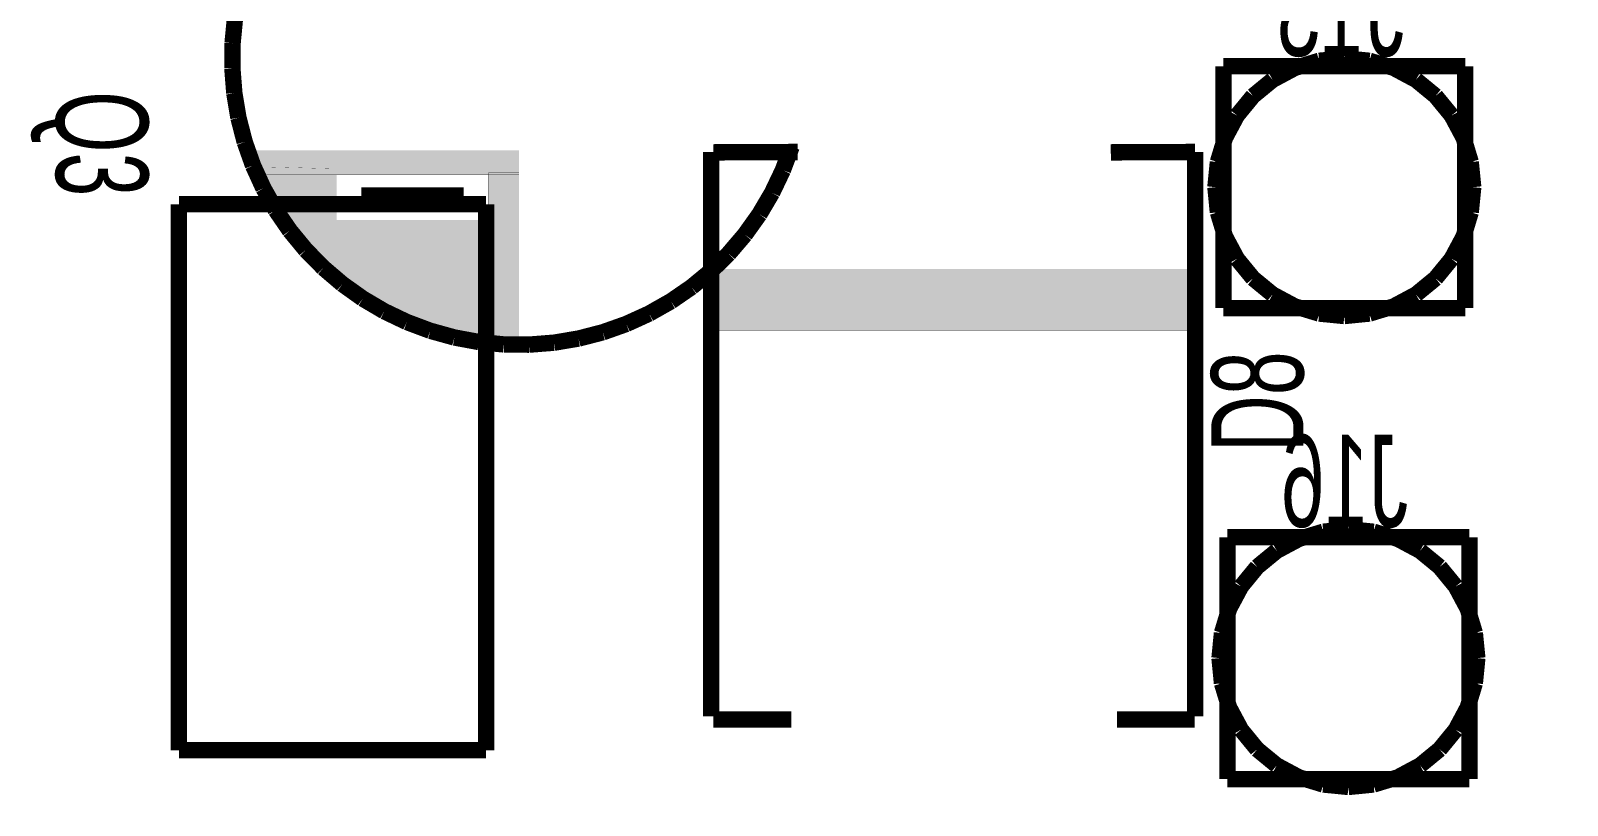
# Model space of a CAD drawing. Extents: x 0 to 105, y 0 to 80.
# Drawn here: x 85.94 to 105, y 12.47 to 22.08 of the extents above; entities that cross this region are included whole.
import ezdxf
from ezdxf.enums import TextEntityAlignment as Align

# ---------------------------------------------------------------- set-up
doc = ezdxf.new("R2010")
doc.units = 0
for name, color, linetype in [('BOARD_OUTLINE', 2, 'CONTINUOUS'), ('SILKSCREEN_BOTTOM', 6, 'CONTINUOUS'), ('SILKSCREEN_TOP', 4, 'CONTINUOUS')]:
    doc.layers.add(name, color=color, linetype=linetype)

msp = doc.modelspace()

# ---------------------------------------------------------------- linework, layer by layer
at = {"layer": 'BOARD_OUTLINE', "color": 2, "const_width": 0.000001}
msp.add_lwpolyline([(105, 0), (105, 80)], dxfattribs=at)
at = {"layer": 'SILKSCREEN_BOTTOM', "color": 6}
for points, const_width in [([(88.477407, 22.237299), (88.447674, 21.928506)], 0.2032), ([(88.447674, 21.928506), (88.444967, 21.618297)], 0.2032), ([(100.735, 18.6422), (100.735, 21.6422)], 0.2032), ([(100.735, 21.6422), (103.735, 21.6422)], 0.2032), ([(101.922856, 21.711456), (101.622707, 21.620407)], 0.2), ([(102.235, 21.7422), (101.922856, 21.711456)], 0.2), ([(102.547144, 21.711456), (102.235, 21.7422)], 0.2), ([(102.847293, 21.620407), (102.547144, 21.711456)], 0.2), ([(103.735, 21.6422), (103.735, 18.6422)], 0.2032), ([(88.444967, 21.618297), (88.469306, 21.309032)], 0.2032), ([(101.346088, 21.472551), (101.103629, 21.273571)], 0.2), ([(101.622707, 21.620407), (101.346088, 21.472551)], 0.2), ([(103.123912, 21.472551), (102.847293, 21.620407)], 0.2), ([(103.366371, 21.273571), (103.123912, 21.472551)], 0.2), ([(88.469306, 21.309032), (88.520508, 21.003065)], 0.2032), ([(101.103629, 21.273571), (100.904649, 21.031112)], 0.2), ([(103.565351, 21.031112), (103.366371, 21.273571)], 0.2), ([(88.520508, 21.003065), (88.598181, 20.702726)], 0.2032), ([(100.904649, 21.031112), (100.756793, 20.754493)], 0.2), ([(103.713207, 20.754493), (103.565351, 21.031112)], 0.2), ([(88.598181, 20.702726), (88.701735, 20.410299)], 0.2032), ([(100.756793, 20.754493), (100.665744, 20.454344)], 0.2), ([(103.804256, 20.454344), (103.713207, 20.754493)], 0.2), ([(88.7476, 20.2946), (88.646, 20.5994)], 0.00127), ([(88.646, 20.5994), (91.9988, 20.5994)], 0.00127), ([(88.7476, 20.2946), (88.646, 20.5994)], 0.00127), ([(88.646, 20.5994), (91.9988, 20.5994)], 0.00127), ([(88.7476, 20.2946), (88.646, 20.5994)], 0.00127), ([(88.646, 20.5994), (91.9988, 20.5994)], 0.00127), ([(91.9988, 20.5994), (91.9988, 20.2946)], 0.00127), ([(91.9988, 20.5994), (91.9988, 20.2946)], 0.00127), ([(91.9988, 20.5994), (91.9988, 20.2946)], 0.00127), ([(95.272114, 20.35296), (95.380756, 20.643535)], 0.2032), ([(88.701735, 20.410299), (88.830381, 20.12801)], 0.2032), ([(89.0524, 19.685), (88.7222, 20.3962)], 0.00127), ([(88.7222, 20.3962), (89.7382, 20.3708)], 0.00127), ([(89.0524, 19.685), (88.7222, 20.3962)], 0.00127), ([(88.7222, 20.3962), (89.7382, 20.3708)], 0.00127), ([(89.0524, 19.685), (88.7222, 20.3962)], 0.00127), ([(88.7222, 20.3962), (89.7382, 20.3708)], 0.00127), ([(95.13856, 20.072959), (95.272114, 20.35296)], 0.2032), ([(100.665744, 20.454344), (100.635, 20.1422)], 0.2), ([(103.835, 20.1422), (103.804256, 20.454344)], 0.2), ([(88.830381, 20.12801), (88.983141, 19.858007)], 0.2032), ([(91.9988, 20.2946), (88.7476, 20.2946)], 0.00127), ([(91.9988, 20.2946), (88.7476, 20.2946)], 0.00127), ([(91.9988, 20.2946), (88.7476, 20.2946)], 0.00127), ([(89.7382, 20.3708), (89.7382, 19.685)], 0.00127), ([(89.7382, 20.3708), (89.7382, 19.685)], 0.00127), ([(89.7382, 20.3708), (89.7382, 19.685)], 0.00127), ([(91.6178, 19.685), (91.6178, 20.32)], 0.00127), ([(91.6178, 20.32), (91.9988, 20.32)], 0.00127), ([(91.6178, 19.685), (91.6178, 20.32)], 0.00127), ([(91.6178, 20.32), (91.9988, 20.32)], 0.00127), ([(91.6178, 19.685), (91.6178, 20.32)], 0.00127), ([(91.6178, 20.32), (91.9988, 20.32)], 0.00127), ([(91.9988, 20.32), (91.9988, 19.685)], 0.00127), ([(91.9988, 20.32), (91.9988, 19.685)], 0.00127), ([(91.9988, 20.32), (91.9988, 19.685)], 0.00127), ([(100.635, 20.1422), (100.665744, 19.830056)], 0.2), ([(103.804256, 19.830056), (103.835, 20.1422)], 0.2), ([(90.043, 20.0406), (91.313, 20.0406)], 0.2032), ([(94.981111, 19.805664), (95.13856, 20.072959)], 0.2032), ([(88.983141, 19.858007), (89.158853, 19.602346)], 0.2032), ([(94.800965, 19.553108), (94.981111, 19.805664)], 0.2032), ([(100.665744, 19.830056), (100.756793, 19.529907)], 0.2), ([(103.713207, 19.529907), (103.804256, 19.830056)], 0.2), ([(89.8398, 18.8722), (89.0016, 19.7358)], 0.00127), ([(89.0016, 19.7358), (91.9988, 19.7358)], 0.00127), ([(89.8398, 18.8722), (89.0016, 19.7358)], 0.00127), ([(89.0016, 19.7358), (91.9988, 19.7358)], 0.00127), ([(89.8398, 18.8722), (89.0016, 19.7358)], 0.00127), ([(89.0016, 19.7358), (91.9988, 19.7358)], 0.00127), ([(89.7382, 19.685), (89.0524, 19.685)], 0.00127), ([(89.7382, 19.685), (89.0524, 19.685)], 0.00127), ([(89.7382, 19.685), (89.0524, 19.685)], 0.00127), ([(89.158853, 19.602346), (89.356177, 19.362972)], 0.2032), ([(91.9988, 19.685), (91.6178, 19.685)], 0.00127), ([(91.9988, 19.685), (91.6178, 19.685)], 0.00127), ([(91.9988, 19.685), (91.6178, 19.685)], 0.00127), ([(91.9988, 19.7358), (91.9988, 18.2118)], 0.00127), ([(91.9988, 19.7358), (91.9988, 18.2118)], 0.00127), ([(91.9988, 19.7358), (91.9988, 18.2118)], 0.00127), ([(94.599493, 19.317214), (94.800965, 19.553108)], 0.2032), ([(100.756793, 19.529907), (100.904649, 19.253288)], 0.2), ([(103.565351, 19.253288), (103.713207, 19.529907)], 0.2), ([(89.356177, 19.362972), (89.573614, 19.141706)], 0.2032), ([(94.378227, 19.099777), (94.599493, 19.317214)], 0.2032), ([(100.904649, 19.253288), (101.103629, 19.010829)], 0.2), ([(103.366371, 19.010829), (103.565351, 19.253288)], 0.2), ([(89.573614, 19.141706), (89.809508, 18.940234)], 0.2032), ([(94.138853, 18.902453), (94.378227, 19.099777)], 0.2032), ([(101.103629, 19.010829), (101.346088, 18.811849)], 0.2), ([(103.123912, 18.811849), (103.366371, 19.010829)], 0.2), ([(89.809508, 18.940234), (90.062064, 18.760088)], 0.2032), ([(90.7542, 18.415), (89.8398, 18.8722)], 0.00127), ([(90.7542, 18.415), (89.8398, 18.8722)], 0.00127), ([(90.7542, 18.415), (89.8398, 18.8722)], 0.00127), ([(93.883192, 18.726741), (94.138853, 18.902453)], 0.2032), ([(101.346088, 18.811849), (101.622707, 18.663993)], 0.2), ([(102.847293, 18.663993), (103.123912, 18.811849)], 0.2), ([(90.062064, 18.760088), (90.329359, 18.602639)], 0.2032), ([(90.329359, 18.602639), (90.60936, 18.469085)], 0.2032), ([(93.3309, 18.445335), (93.613189, 18.573981)], 0.2032), ([(93.613189, 18.573981), (93.883192, 18.726741)], 0.2032), ([(103.735, 18.6422), (100.735, 18.6422)], 0.2032), ([(101.622707, 18.663993), (101.922856, 18.572944)], 0.2), ([(102.547144, 18.572944), (102.847293, 18.663993)], 0.2), ([(90.60936, 18.469085), (90.899936, 18.360443)], 0.2032), ([(93.038473, 18.341781), (93.3309, 18.445335)], 0.2032), ([(101.922856, 18.572944), (102.235, 18.5422)], 0.2), ([(102.235, 18.5422), (102.547144, 18.572944)], 0.2), ([(91.9988, 18.2118), (90.7542, 18.415)], 0.00127), ([(91.9988, 18.2118), (90.7542, 18.415)], 0.00127), ([(91.9988, 18.2118), (90.7542, 18.415)], 0.00127), ([(90.899936, 18.360443), (91.198874, 18.27754)], 0.2032), ([(91.198874, 18.27754), (91.5039, 18.221007)], 0.2032), ([(91.5039, 18.221007), (91.812693, 18.191274)], 0.2032), ([(92.122902, 18.188567), (92.432167, 18.212906)], 0.2032), ([(92.432167, 18.212906), (92.738134, 18.264108)], 0.2032), ([(92.738134, 18.264108), (93.038473, 18.341781)], 0.2032), ([(91.812693, 18.191274), (92.122902, 18.188567)], 0.2032), ([(100.7858, 15.8002), (103.7858, 15.8002)], 0.2032), ([(100.7858, 12.8002), (100.7858, 15.8002)], 0.2032), ([(101.673507, 15.778407), (101.396888, 15.630551)], 0.2), ([(101.973656, 15.869456), (101.673507, 15.778407)], 0.2), ([(102.2858, 15.9002), (101.973656, 15.869456)], 0.2), ([(102.597944, 15.869456), (102.2858, 15.9002)], 0.2), ([(102.898093, 15.778407), (102.597944, 15.869456)], 0.2), ([(103.174712, 15.630551), (102.898093, 15.778407)], 0.2), ([(103.7858, 15.8002), (103.7858, 12.8002)], 0.2032), ([(101.396888, 15.630551), (101.154429, 15.431571)], 0.2), ([(103.417171, 15.431571), (103.174712, 15.630551)], 0.2), ([(101.154429, 15.431571), (100.955449, 15.189112)], 0.2), ([(103.616151, 15.189112), (103.417171, 15.431571)], 0.2), ([(100.955449, 15.189112), (100.807593, 14.912493)], 0.2), ([(103.764007, 14.912493), (103.616151, 15.189112)], 0.2), ([(100.807593, 14.912493), (100.716544, 14.612344)], 0.2), ([(103.855056, 14.612344), (103.764007, 14.912493)], 0.2), ([(100.716544, 14.612344), (100.6858, 14.3002)], 0.2), ([(103.8858, 14.3002), (103.855056, 14.612344)], 0.2), ([(100.6858, 14.3002), (100.716544, 13.988056)], 0.2), ([(103.855056, 13.988056), (103.8858, 14.3002)], 0.2), ([(100.716544, 13.988056), (100.807593, 13.687907)], 0.2), ([(103.764007, 13.687907), (103.855056, 13.988056)], 0.2), ([(100.807593, 13.687907), (100.955449, 13.411288)], 0.2), ([(103.616151, 13.411288), (103.764007, 13.687907)], 0.2), ([(100.955449, 13.411288), (101.154429, 13.168829)], 0.2), ([(103.417171, 13.168829), (103.616151, 13.411288)], 0.2), ([(101.154429, 13.168829), (101.396888, 12.969849)], 0.2), ([(103.174712, 12.969849), (103.417171, 13.168829)], 0.2), ([(101.396888, 12.969849), (101.673507, 12.821993)], 0.2), ([(102.898093, 12.821993), (103.174712, 12.969849)], 0.2), ([(103.7858, 12.8002), (100.7858, 12.8002)], 0.2032), ([(101.673507, 12.821993), (101.973656, 12.730944)], 0.2), ([(101.973656, 12.730944), (102.2858, 12.7002)], 0.2), ([(102.2858, 12.7002), (102.597944, 12.730944)], 0.2), ([(102.597944, 12.730944), (102.898093, 12.821993)], 0.2)]:
    msp.add_lwpolyline(points, dxfattribs=dict(at, const_width=const_width))
for points in [[(91.9988, 20.2946), (88.7476, 20.2946), (91.9988, 20.5994), (88.646, 20.5994)], [(89.7382, 20.3708), (89.7382, 19.685), (88.7222, 20.3962), (89.0524, 19.685)], [(91.9988, 20.32), (91.9988, 19.685), (91.6178, 20.32), (91.6178, 19.685)], [(90.7542, 18.415), (89.8398, 18.8722), (91.9988, 19.7358), (89.0016, 19.7358)], [(90.7542, 18.415), (91.9988, 19.7358), (91.9988, 18.2118)]]:
    msp.add_solid(points, dxfattribs=at)
at = {"layer": 'SILKSCREEN_TOP', "color": 4}
for points, const_width in [([(94.3836, 20.5787), (94.3836, 13.5787)], 0.2032), ([(95.456, 20.5787), (94.4118, 20.574)], 0.2032), ([(100.3836, 20.5787), (99.3394, 20.574)], 0.2032), ([(100.3836, 13.5787), (100.3836, 20.5787)], 0.2032), ([(87.7824, 19.930536), (91.5924, 19.930536)], 0.2032), ([(87.7824, 19.718868), (87.7824, 19.930536)], 0.2032), ([(91.5924, 19.930536), (91.5924, 13.157202)], 0.2032), ([(87.7824, 13.157202), (87.7824, 19.718868)], 0.2032), ([(94.335107, 19.126279), (94.3351, 19.1262)], 0.001), ([(94.335107, 19.126279), (94.3351, 19.1262)], 0.001), ([(94.3351, 19.1262), (94.3351, 18.3642)], 0.001), ([(94.3351, 19.1262), (94.3351, 18.3642)], 0.001), ([(94.335125, 19.126355), (94.335107, 19.126279)], 0.001), ([(94.335125, 19.126355), (94.335107, 19.126279)], 0.001), ([(94.335155, 19.126427), (94.335125, 19.126355)], 0.001), ([(94.335155, 19.126427), (94.335125, 19.126355)], 0.001), ([(94.335196, 19.126494), (94.335155, 19.126427)], 0.001), ([(94.335196, 19.126494), (94.335155, 19.126427)], 0.001), ([(94.335247, 19.126554), (94.335196, 19.126494)], 0.001), ([(94.335247, 19.126554), (94.335196, 19.126494)], 0.001), ([(94.335307, 19.126605), (94.335247, 19.126554)], 0.001), ([(94.335307, 19.126605), (94.335247, 19.126554)], 0.001), ([(94.335374, 19.126646), (94.335307, 19.126605)], 0.001), ([(94.335374, 19.126646), (94.335307, 19.126605)], 0.001), ([(94.335446, 19.126676), (94.335374, 19.126646)], 0.001), ([(94.335446, 19.126676), (94.335374, 19.126646)], 0.001), ([(94.335522, 19.126694), (94.335446, 19.126676)], 0.001), ([(94.335522, 19.126694), (94.335446, 19.126676)], 0.001), ([(94.3356, 19.1267), (94.335522, 19.126694)], 0.001), ([(94.3356, 19.1267), (94.335522, 19.126694)], 0.001), ([(100.4062, 19.1267), (94.3356, 19.1267)], 0.001), ([(100.4062, 19.1267), (94.3356, 19.1267)], 0.001), ([(100.406278, 19.126693), (100.4062, 19.1267)], 0.001), ([(100.406278, 19.126693), (100.4062, 19.1267)], 0.001), ([(100.406354, 19.126675), (100.406278, 19.126693)], 0.001), ([(100.406354, 19.126675), (100.406278, 19.126693)], 0.001), ([(100.406426, 19.126645), (100.406354, 19.126675)], 0.001), ([(100.406426, 19.126645), (100.406354, 19.126675)], 0.001), ([(100.406493, 19.126604), (100.406426, 19.126645)], 0.001), ([(100.406493, 19.126604), (100.406426, 19.126645)], 0.001), ([(100.406553, 19.126553), (100.406493, 19.126604)], 0.001), ([(100.406553, 19.126553), (100.406493, 19.126604)], 0.001), ([(100.406604, 19.126493), (100.406553, 19.126553)], 0.001), ([(100.406604, 19.126493), (100.406553, 19.126553)], 0.001), ([(100.406645, 19.126426), (100.406604, 19.126493)], 0.001), ([(100.406645, 19.126426), (100.406604, 19.126493)], 0.001), ([(100.406675, 19.126354), (100.406645, 19.126426)], 0.001), ([(100.406675, 19.126354), (100.406645, 19.126426)], 0.001), ([(100.406693, 19.126278), (100.406675, 19.126354)], 0.001), ([(100.406693, 19.126278), (100.406675, 19.126354)], 0.001), ([(100.4067, 19.1262), (100.406693, 19.126278)], 0.001), ([(100.4067, 19.1262), (100.406693, 19.126278)], 0.001), ([(100.4067, 18.3642), (100.4067, 19.1262)], 0.001), ([(100.4067, 18.3642), (100.4067, 19.1262)], 0.001), ([(94.3351, 18.3642), (94.335107, 18.364122)], 0.001), ([(94.3351, 18.3642), (94.335107, 18.364122)], 0.001), ([(94.335107, 18.364122), (94.335125, 18.364046)], 0.001), ([(94.335107, 18.364122), (94.335125, 18.364046)], 0.001), ([(94.335125, 18.364046), (94.335155, 18.363974)], 0.001), ([(94.335125, 18.364046), (94.335155, 18.363974)], 0.001), ([(94.335155, 18.363974), (94.335196, 18.363907)], 0.001), ([(94.335155, 18.363974), (94.335196, 18.363907)], 0.001), ([(94.335196, 18.363907), (94.335247, 18.363847)], 0.001), ([(94.335196, 18.363907), (94.335247, 18.363847)], 0.001), ([(94.335247, 18.363847), (94.335307, 18.363796)], 0.001), ([(94.335247, 18.363847), (94.335307, 18.363796)], 0.001), ([(94.335307, 18.363796), (94.335374, 18.363755)], 0.001), ([(94.335307, 18.363796), (94.335374, 18.363755)], 0.001), ([(94.335374, 18.363755), (94.335446, 18.363725)], 0.001), ([(94.335374, 18.363755), (94.335446, 18.363725)], 0.001), ([(94.335446, 18.363725), (94.335522, 18.363707)], 0.001), ([(94.335446, 18.363725), (94.335522, 18.363707)], 0.001), ([(94.335522, 18.363707), (94.3356, 18.3637)], 0.001), ([(94.335522, 18.363707), (94.3356, 18.3637)], 0.001), ([(94.3356, 18.3637), (100.4062, 18.3637)], 0.001), ([(94.3356, 18.3637), (100.4062, 18.3637)], 0.001), ([(100.4062, 18.3637), (100.406278, 18.363706)], 0.001), ([(100.4062, 18.3637), (100.406278, 18.363706)], 0.001), ([(100.406278, 18.363706), (100.406354, 18.363724)], 0.001), ([(100.406278, 18.363706), (100.406354, 18.363724)], 0.001), ([(100.406354, 18.363724), (100.406426, 18.363754)], 0.001), ([(100.406354, 18.363724), (100.406426, 18.363754)], 0.001), ([(100.406426, 18.363754), (100.406493, 18.363795)], 0.001), ([(100.406426, 18.363754), (100.406493, 18.363795)], 0.001), ([(100.406493, 18.363795), (100.406553, 18.363846)], 0.001), ([(100.406493, 18.363795), (100.406553, 18.363846)], 0.001), ([(100.406553, 18.363846), (100.406604, 18.363906)], 0.001), ([(100.406553, 18.363846), (100.406604, 18.363906)], 0.001), ([(100.406604, 18.363906), (100.406645, 18.363973)], 0.001), ([(100.406604, 18.363906), (100.406645, 18.363973)], 0.001), ([(100.406645, 18.363973), (100.406675, 18.364045)], 0.001), ([(100.406645, 18.363973), (100.406675, 18.364045)], 0.001), ([(100.406675, 18.364045), (100.406693, 18.364121)], 0.001), ([(100.406675, 18.364045), (100.406693, 18.364121)], 0.001), ([(100.406693, 18.364121), (100.4067, 18.3642)], 0.001), ([(100.406693, 18.364121), (100.4067, 18.3642)], 0.001), ([(94.4118, 13.5382), (95.377, 13.5382)], 0.2032), ([(99.4156, 13.5382), (100.3808, 13.5382)], 0.2032), ([(91.5924, 13.157202), (87.7824, 13.157202)], 0.2032)]:
    msp.add_lwpolyline(points, dxfattribs=dict(at, const_width=const_width))
for points in [[(100.4062, 18.3637), (94.335152, 19.126428), (94.335104, 19.12628), (94.335128, 19.126356)], [(100.4062, 18.3637), (94.335104, 19.12628), (94.335104, 18.3642), (94.335104, 19.1262)], [(100.4062, 18.3637), (94.335248, 19.126554), (94.335152, 19.126428), (94.3352, 19.126494)], [(100.4062, 18.3637), (94.335376, 19.126646), (94.335248, 19.126554), (94.335304, 19.126604)], [(100.4062, 18.3637), (94.33552, 19.126694), (94.335376, 19.126646), (94.335448, 19.126676)], [(100.4062, 18.3637), (100.4062, 19.1267), (94.33552, 19.126694), (94.3356, 19.1267)], [(100.4062, 18.3637), (100.406352, 19.126676), (100.4062, 19.1267), (100.40628, 19.126692)], [(100.4062, 18.3637), (100.406496, 19.126604), (100.406352, 19.126676), (100.406424, 19.126644)], [(100.4062, 18.3637), (100.406608, 19.126492), (100.406496, 19.126604), (100.406552, 19.126552)], [(100.4062, 18.3637), (100.406672, 19.126354), (100.406608, 19.126492), (100.406648, 19.126426)], [(100.4062, 18.3637), (100.406704, 19.1262), (100.406672, 19.126354), (100.406696, 19.126278)], [(100.4062, 18.3637), (100.406696, 18.36412), (100.406704, 19.1262), (100.406704, 18.3642)], [(100.4062, 18.3637), (94.335104, 18.3642), (94.335128, 18.364046), (94.335104, 18.364122)], [(100.4062, 18.3637), (94.335128, 18.364046), (94.3352, 18.363908), (94.335152, 18.363974)], [(100.4062, 18.3637), (94.3352, 18.363908), (94.335304, 18.363796), (94.335248, 18.363848)], [(100.4062, 18.3637), (94.335304, 18.363796), (94.335448, 18.363724), (94.335376, 18.363756)], [(100.4062, 18.3637), (94.335448, 18.363724), (94.3356, 18.3637), (94.33552, 18.363708)], [(100.4062, 18.3637), (100.406648, 18.363972), (100.406696, 18.36412), (100.406672, 18.364044)], [(100.4062, 18.3637), (100.406552, 18.363846), (100.406648, 18.363972), (100.406608, 18.363906)], [(100.4062, 18.3637), (100.406424, 18.363754), (100.406552, 18.363846), (100.406496, 18.363796)], [(100.4062, 18.3637), (100.40628, 18.363706), (100.406424, 18.363754), (100.406352, 18.363724)]]:
    msp.add_solid(points, dxfattribs=at)

# ---------------------------------------------------------------- texts
at = {"layer": 'SILKSCREEN_BOTTOM', "text_generation_flag": 2, "width": 0.64}
for s, p in [('J13', (102.187, 22.3422)), ('J16', (102.2378, 16.5002))]:
    msp.add_text(s, height=1.143, dxfattribs=at).set_placement(p, align=Align.MIDDLE_CENTER)
at = {"layer": 'SILKSCREEN_TOP', "width": 0.64}
for s, rotation, p in [('Q3', 270, (86.8299, 20.68068)), ('D8', 90, (101.1555, 17.48028))]:
    msp.add_text(s, height=1.143, rotation=rotation, dxfattribs=at).set_placement(p, align=Align.MIDDLE_CENTER)

doc.saveas('drawing.dxf')
